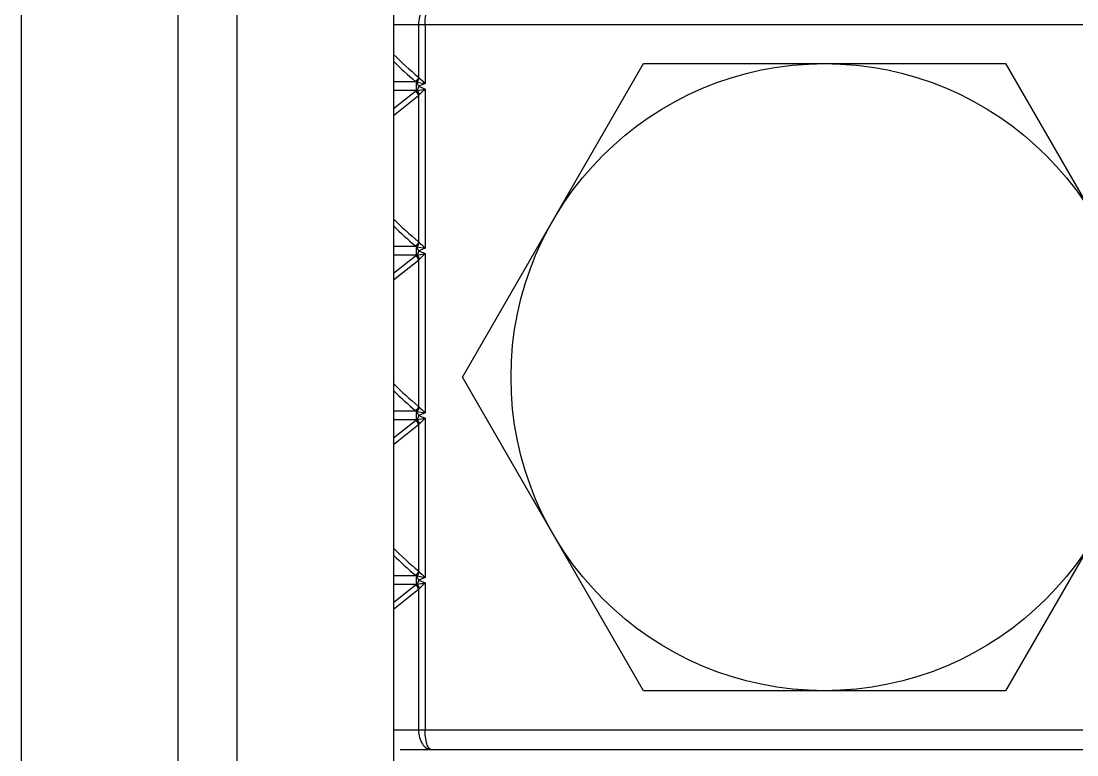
# Model space of a CAD drawing. Extents: x -427546 to -314919, y 698702 to 968782.
# Drawn here: x -415004.5 to -414804, y 912356.2 to 912495.5 of the extents above; entities that cross this region are included whole.
import ezdxf

# ---------------------------------------------------------------- set-up
doc = ezdxf.new("R2010")
doc.units = 0
doc.header["$LTSCALE"] = 1000
doc.header["$MEASUREMENT"] = 0
doc.layers.get('0').update_dxf_attribs({"linetype": 'CONTINUOUS'})

msp = doc.modelspace()

# ---------------------------------------------------------------- linework, layer by layer
at = {"linetype": 'CONTINUOUS'}
for p, q in [((-415004.48, 912764.98), (-415004.48, 909801.84)), ((-414974.72, 912764.98), (-414974.72, 909801.84)), ((-414963.55, 912764.98), (-414963.55, 909801.84)), ((-414933.79, 912764.98), (-414933.79, 909801.84)), ((-414933.79, 912494.85), (-414770.08, 912494.85)), ((-414929.02, 912494.85), (-414929.02, 912484.85)), ((-414927.78, 912494.85), (-414927.78, 912483.63)), ((-414920.67, 912427.88), (-414886.3, 912487.41)), ((-414886.3, 912487.41), (-414817.56, 912487.41)), ((-414817.56, 912487.41), (-414783.19, 912427.88)), ((-414928.92, 912484.73), (-414929.02, 912484.85)), ((-414928.87, 912484.69), (-414928.92, 912484.73)), ((-414929.42, 912483.92), (-414933.79, 912483.92)), ((-414929.34, 912483.9), (-414929.42, 912483.92)), ((-414929.32, 912483.89), (-414927.78, 912483.63)), ((-414928.97, 912483.11), (-414929.31, 912482.32)), ((-414927.78, 912483.63), (-414928.97, 912483.11)), ((-414928.97, 912483.11), (-414927.78, 912482.59)), ((-414929.44, 912482.29), (-414933.79, 912482.3)), ((-414933.79, 912478.87), (-414929.59, 912482.18)), ((-414933.79, 912477.59), (-414929.02, 912481.37)), ((-414929.44, 912482.29), (-414929.34, 912482.31)), ((-414929.34, 912482.31), (-414929.31, 912482.32)), ((-414929.31, 912482.32), (-414927.78, 912482.59)), ((-414929.02, 912481.37), (-414928.93, 912481.47)), ((-414929.02, 912481.37), (-414929.02, 912453.6)), ((-414928.93, 912481.47), (-414928.88, 912481.51)), ((-414928.88, 912481.51), (-414928.85, 912481.54)), ((-414927.78, 912482.59), (-414927.78, 912452.37)), ((-414929.42, 912452.66), (-414933.79, 912452.67)), ((-414929.34, 912452.65), (-414929.42, 912452.66)), ((-414929.32, 912452.64), (-414927.78, 912452.37)), ((-414928.92, 912453.48), (-414929.02, 912453.6)), ((-414928.87, 912453.43), (-414928.92, 912453.48)), ((-414929.44, 912451.03), (-414933.79, 912451.05)), ((-414933.79, 912447.61), (-414929.59, 912450.93)), ((-414929.44, 912451.03), (-414929.34, 912451.06)), ((-414929.34, 912451.06), (-414929.31, 912451.07)), ((-414928.97, 912451.85), (-414929.31, 912451.07)), ((-414929.31, 912451.07), (-414927.78, 912451.33)), ((-414927.78, 912452.37), (-414928.97, 912451.85)), ((-414928.97, 912451.85), (-414927.78, 912451.33)), ((-414927.78, 912451.33), (-414927.78, 912421.12)), ((-414933.79, 912446.34), (-414929.02, 912450.11)), ((-414929.02, 912450.11), (-414928.93, 912450.21)), ((-414929.02, 912450.11), (-414929.02, 912422.34)), ((-414928.93, 912450.21), (-414928.88, 912450.26)), ((-414928.88, 912450.26), (-414928.85, 912450.29)), ((-414886.3, 912368.35), (-414920.67, 912427.88)), ((-414783.19, 912427.88), (-414817.56, 912368.35)), ((-414929.42, 912421.41), (-414933.79, 912421.41)), ((-414929.34, 912421.39), (-414929.42, 912421.41)), ((-414929.32, 912421.38), (-414927.78, 912421.12)), ((-414928.97, 912420.6), (-414929.31, 912419.82)), ((-414928.92, 912422.22), (-414929.02, 912422.34)), ((-414927.78, 912421.12), (-414928.97, 912420.6)), ((-414928.97, 912420.6), (-414927.78, 912420.08)), ((-414928.87, 912422.18), (-414928.92, 912422.22)), ((-414929.44, 912419.78), (-414933.79, 912419.79)), ((-414933.79, 912416.36), (-414929.59, 912419.68)), ((-414933.79, 912415.09), (-414929.02, 912418.86)), ((-414929.44, 912419.78), (-414929.34, 912419.8)), ((-414929.34, 912419.8), (-414929.31, 912419.82)), ((-414929.31, 912419.82), (-414927.78, 912420.08)), ((-414929.02, 912418.86), (-414928.93, 912418.96)), ((-414929.02, 912418.86), (-414929.02, 912391.09)), ((-414928.93, 912418.96), (-414928.88, 912419.01)), ((-414928.88, 912419.01), (-414928.85, 912419.03)), ((-414927.78, 912420.08), (-414927.78, 912389.86)), ((-414928.92, 912390.97), (-414929.02, 912391.09)), ((-414928.87, 912390.93), (-414928.92, 912390.97)), ((-414929.42, 912390.16), (-414933.79, 912390.16)), ((-414929.44, 912388.52), (-414933.79, 912388.54)), ((-414929.44, 912388.52), (-414929.34, 912388.55)), ((-414929.34, 912390.14), (-414929.42, 912390.16)), ((-414929.34, 912388.55), (-414929.31, 912388.56)), ((-414929.32, 912390.13), (-414927.78, 912389.86)), ((-414928.97, 912389.34), (-414929.31, 912388.56)), ((-414929.31, 912388.56), (-414927.78, 912388.83)), ((-414927.78, 912389.86), (-414928.97, 912389.34)), ((-414928.97, 912389.34), (-414927.78, 912388.83)), ((-414927.78, 912388.83), (-414927.78, 912360.91)), ((-414933.79, 912385.1), (-414929.59, 912388.42)), ((-414933.79, 912383.83), (-414929.02, 912387.6)), ((-414929.02, 912387.6), (-414928.93, 912387.71)), ((-414929.02, 912387.6), (-414929.02, 912360.91)), ((-414928.93, 912387.71), (-414928.88, 912387.75)), ((-414928.88, 912387.75), (-414928.85, 912387.78)), ((-414817.56, 912368.35), (-414886.3, 912368.35)), ((-414933.79, 912360.91), (-414770.08, 912360.91)), ((-414932.48, 912357.18), (-414771.38, 912357.18))]:
    msp.add_line(p, q, dxfattribs=at)
msp.add_circle((-414851.93, 912427.88), 59.53, dxfattribs=at)
for centre, radius, start, end in [((-414887.81, 912535.13), 65.01, 224.9882, 230.6634), ((-414887.51, 912534.53), 65.73, 225.2411, 230.1872), ((-414928.85, 912484.93), 1.16, 230.2237, 240.9585), ((-414928.87, 912481.27), 1.16, 119.1442, 128.3025), ((-414887.81, 912503.88), 65.01, 224.9882, 230.6634), ((-414887.51, 912503.28), 65.73, 225.2411, 230.1872), ((-414928.85, 912453.68), 1.16, 230.2237, 240.9585), ((-414928.87, 912450.02), 1.16, 119.1442, 128.3025), ((-414887.81, 912472.62), 65.01, 224.9882, 230.6634), ((-414887.51, 912472.02), 65.73, 225.2411, 230.1872), ((-414928.85, 912422.42), 1.16, 230.2237, 240.9585), ((-414928.87, 912418.76), 1.16, 119.1442, 128.3025), ((-414887.81, 912441.37), 65.01, 224.9882, 230.6634), ((-414887.51, 912440.77), 65.73, 225.2411, 230.1872), ((-414928.85, 912391.17), 1.16, 230.2237, 240.9585), ((-414928.87, 912387.51), 1.16, 119.1442, 128.3025)]:
    msp.add_arc(centre, radius, start, end, dxfattribs=at)
for points, knots in [([(-414926.59, 912498.57), (-414926.91, 912498.57), (-414927.6, 912498.35), (-414928.39, 912497.49), (-414928.9, 912496.28), (-414929.02, 912495.34), (-414929.02, 912494.85)], [0, 0, 0, 0, 0.195972, 0.42512, 0.697797, 1, 1, 1, 1]), ([(-414927.78, 912494.85), (-414927.78, 912495.75), (-414927.65, 912496.96), (-414927.17, 912498.23), (-414926.76, 912498.57), (-414926.59, 912498.57)], [0, 0, 0, 0, 0.657525, 0.871922, 1, 1, 1, 1]), ([(-414929.33, 912483.91), (-414929.38, 912483.8), (-414929.55, 912483.28), (-414929.52, 912482.69), (-414929.34, 912482.31)], [0, 0, 0, 0, 0.236634, 1, 1, 1, 1]), ([(-414928.97, 912483.11), (-414929.01, 912483.18), (-414929.12, 912483.45), (-414929.27, 912483.71), (-414929.33, 912483.91)], [0, 0, 0, 0, 0.285481, 1, 1, 1, 1]), ([(-414928.87, 912484.69), (-414928.79, 912484.61), (-414928.42, 912484.27), (-414928.06, 912483.91), (-414927.78, 912483.63)], [0, 0, 0, 0, 0.225254, 1, 1, 1, 1]), ([(-414928.85, 912481.54), (-414928.77, 912481.62), (-414928.41, 912481.96), (-414928.05, 912482.31), (-414927.78, 912482.59)], [0, 0, 0, 0, 0.226794, 1, 1, 1, 1]), ([(-414929.33, 912452.66), (-414929.38, 912452.54), (-414929.55, 912452.03), (-414929.52, 912451.43), (-414929.34, 912451.06)], [0, 0, 0, 0, 0.236634, 1, 1, 1, 1]), ([(-414928.97, 912451.85), (-414929.01, 912451.93), (-414929.12, 912452.2), (-414929.27, 912452.46), (-414929.33, 912452.66)], [0, 0, 0, 0, 0.285481, 1, 1, 1, 1]), ([(-414928.87, 912453.43), (-414928.79, 912453.36), (-414928.42, 912453.01), (-414928.06, 912452.65), (-414927.78, 912452.37)], [0, 0, 0, 0, 0.225254, 1, 1, 1, 1]), ([(-414928.85, 912450.29), (-414928.77, 912450.36), (-414928.41, 912450.71), (-414928.05, 912451.06), (-414927.78, 912451.33)], [0, 0, 0, 0, 0.226794, 1, 1, 1, 1]), ([(-414929.33, 912421.41), (-414929.38, 912421.29), (-414929.55, 912420.77), (-414929.52, 912420.18), (-414929.34, 912419.8)], [0, 0, 0, 0, 0.236634, 1, 1, 1, 1]), ([(-414928.97, 912420.6), (-414929.01, 912420.68), (-414929.12, 912420.94), (-414929.27, 912421.2), (-414929.33, 912421.41)], [0, 0, 0, 0, 0.285481, 1, 1, 1, 1]), ([(-414928.87, 912422.18), (-414928.79, 912422.1), (-414928.42, 912421.76), (-414928.06, 912421.4), (-414927.78, 912421.12)], [0, 0, 0, 0, 0.225254, 1, 1, 1, 1]), ([(-414928.85, 912419.03), (-414928.77, 912419.11), (-414928.41, 912419.45), (-414928.05, 912419.8), (-414927.78, 912420.08)], [0, 0, 0, 0, 0.226794, 1, 1, 1, 1]), ([(-414928.87, 912390.93), (-414928.79, 912390.85), (-414928.42, 912390.5), (-414928.06, 912390.14), (-414927.78, 912389.86)], [0, 0, 0, 0, 0.225254, 1, 1, 1, 1]), ([(-414929.33, 912390.15), (-414929.38, 912390.04), (-414929.55, 912389.52), (-414929.52, 912388.92), (-414929.34, 912388.55)], [0, 0, 0, 0, 0.236634, 1, 1, 1, 1]), ([(-414928.97, 912389.34), (-414929.01, 912389.42), (-414929.12, 912389.69), (-414929.27, 912389.95), (-414929.33, 912390.15)], [0, 0, 0, 0, 0.285481, 1, 1, 1, 1]), ([(-414928.85, 912387.78), (-414928.77, 912387.85), (-414928.41, 912388.2), (-414928.05, 912388.55), (-414927.78, 912388.83)], [0, 0, 0, 0, 0.226794, 1, 1, 1, 1]), ([(-414929.02, 912360.91), (-414929.02, 912360.42), (-414928.9, 912359.48), (-414928.39, 912358.27), (-414927.6, 912357.41), (-414926.91, 912357.18), (-414926.59, 912357.18)], [0, 0, 0, 0, 0.302203, 0.57488, 0.804028, 1, 1, 1, 1]), ([(-414926.59, 912357.18), (-414926.76, 912357.18), (-414927.17, 912357.53), (-414927.65, 912358.8), (-414927.78, 912360.01), (-414927.78, 912360.91)], [0, 0, 0, 0, 0.128078, 0.342475, 1, 1, 1, 1])]:
    msp.add_open_spline(points, degree=3, knots=knots, dxfattribs=at)
for points in [[(-414929.02, 912484.85), (-414929.1, 912484.53), (-414929.32, 912484.23), (-414929.59, 912484.04)], [(-414928.92, 912484.73), (-414928.99, 912484.42), (-414929.17, 912484.12), (-414929.42, 912483.92)], [(-414929.34, 912483.9), (-414929.12, 912484.11), (-414928.94, 912484.39), (-414928.87, 912484.69)], [(-414929.02, 912481.37), (-414929.1, 912481.69), (-414929.32, 912482), (-414929.59, 912482.18)], [(-414928.93, 912481.47), (-414929, 912481.78), (-414929.19, 912482.09), (-414929.44, 912482.29)], [(-414928.88, 912481.51), (-414928.95, 912481.81), (-414929.11, 912482.11), (-414929.34, 912482.31)], [(-414928.85, 912481.54), (-414928.93, 912481.83), (-414929.09, 912482.12), (-414929.31, 912482.32)], [(-414929.02, 912453.6), (-414929.1, 912453.28), (-414929.32, 912452.97), (-414929.59, 912452.79)], [(-414928.92, 912453.48), (-414928.99, 912453.17), (-414929.17, 912452.87), (-414929.42, 912452.66)], [(-414929.34, 912452.65), (-414929.12, 912452.86), (-414928.94, 912453.14), (-414928.87, 912453.43)], [(-414929.02, 912450.11), (-414929.1, 912450.43), (-414929.32, 912450.74), (-414929.59, 912450.93)], [(-414928.93, 912450.21), (-414929, 912450.53), (-414929.19, 912450.83), (-414929.44, 912451.03)], [(-414928.88, 912450.26), (-414928.95, 912450.56), (-414929.11, 912450.85), (-414929.34, 912451.06)], [(-414928.85, 912450.29), (-414928.93, 912450.58), (-414929.09, 912450.87), (-414929.31, 912451.07)], [(-414929.02, 912422.34), (-414929.1, 912422.02), (-414929.32, 912421.72), (-414929.59, 912421.53)], [(-414928.92, 912422.22), (-414928.99, 912421.91), (-414929.17, 912421.61), (-414929.42, 912421.41)], [(-414929.34, 912421.39), (-414929.12, 912421.6), (-414928.94, 912421.88), (-414928.87, 912422.18)], [(-414929.02, 912418.86), (-414929.1, 912419.18), (-414929.32, 912419.49), (-414929.59, 912419.68)], [(-414928.93, 912418.96), (-414929, 912419.27), (-414929.19, 912419.58), (-414929.44, 912419.78)], [(-414928.88, 912419.01), (-414928.95, 912419.3), (-414929.11, 912419.6), (-414929.34, 912419.8)], [(-414928.85, 912419.03), (-414928.93, 912419.33), (-414929.09, 912419.61), (-414929.31, 912419.82)], [(-414929.02, 912391.09), (-414929.1, 912390.77), (-414929.32, 912390.47), (-414929.59, 912390.28)], [(-414928.92, 912390.97), (-414928.99, 912390.66), (-414929.17, 912390.36), (-414929.42, 912390.16)], [(-414929.34, 912390.14), (-414929.12, 912390.35), (-414928.94, 912390.63), (-414928.87, 912390.93)], [(-414928.93, 912387.71), (-414929, 912388.02), (-414929.19, 912388.32), (-414929.44, 912388.52)], [(-414928.88, 912387.75), (-414928.95, 912388.05), (-414929.11, 912388.34), (-414929.34, 912388.55)], [(-414928.85, 912387.78), (-414928.93, 912388.07), (-414929.09, 912388.36), (-414929.31, 912388.56)], [(-414929.02, 912387.6), (-414929.1, 912387.93), (-414929.32, 912388.23), (-414929.59, 912388.42)]]:
    msp.add_open_spline(points, degree=3, dxfattribs=at)

doc.saveas('drawing.dxf')
